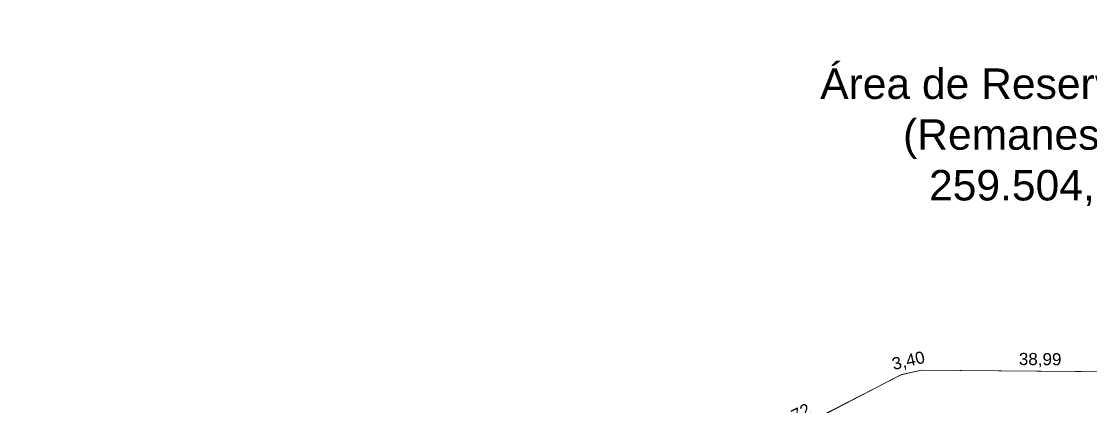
# Model space of a CAD drawing. Header units: metres. Extents: x 3808 to 8215, y 2374 to 6187.
# Drawn here: x 4854 to 5029.4, y 5567.9 to 5631.2 of the extents above; entities that cross this region are included whole.
import ezdxf

# ---------------------------------------------------------------- set-up
doc = ezdxf.new("R2010")
doc.units = ezdxf.units.M
for name, color, linetype in [('0 - RUAS', 7, 'Continuous'), ('Calçada', 8, 'Continuous'), ('PDF_REGIAO_POLILINHAS', 7, 'Continuous')]:
    doc.layers.add(name, color=color, linetype=linetype)
doc.styles.add('Arial', font='arial.ttf')
doc.styles.get("Standard").update_dxf_attribs({"font": 'arial.ttf'})
doc.dimstyles.new('COTA 2', dxfattribs={"dimtxt": 1.9, "dimasz": 2.5, "dimexe": 1.25, "dimexo": 0.625, "dimtad": 1, "dimlfac": 1, "dimzin": 1, "dimtxsty": 'Arial', "dimcen": 2.5, "dimse1": 1, "dimse2": 1, "dimsd1": 1, "dimsd2": 1, "dimclrt": 7, "dimadec": 0, "dimazin": 0, "dimtfac": 1, "dimtmove": 0, "dimatfit": 3, "dimfxl": 1, "dimtolj": 1, "dimtzin": 0, "dimarcsym": 0})

# ---------------------------------------------------------------- blocks, each defined once
blk = doc.blocks.new('*D7868')
at = {"layer": 'Defpoints', "color": 0, "linetype": 'Continuous', "transparency": 16777216}
for p in [(4998.33, 5573.18), (4998.33, 5573.18), (4963.89, 5555.49)]:
    blk.add_point(p, dxfattribs=at)
at = {"layer": 'Calçada', "color": 7, "linetype": 'Continuous', "lineweight": 5, "transparency": 16777216, "insert": (4980.27, 5565.96), "char_height": 2, "attachment_point": 5, "rotation": 27.1876, "style": 'Arial'}
blk.add_mtext('\\A1;38,72', dxfattribs=at)
blk = doc.blocks.new('*D7869')
at = {"layer": 'Defpoints', "color": 0, "linetype": 'Continuous', "transparency": 16777216}
for p in [(4998.33, 5573.18), (5001.64, 5573.96), (5001.64, 5573.96)]:
    blk.add_point(p, dxfattribs=at)
at = {"layer": 'Calçada', "color": 7, "linetype": 'Continuous', "lineweight": 5, "transparency": 16777216, "insert": (4999.57, 5575.35), "char_height": 2, "attachment_point": 5, "rotation": 13.1424, "style": 'Arial'}
blk.add_mtext('\\A1;3,40', dxfattribs=at)
blk = doc.blocks.new('*D7870')
at = {"layer": 'Defpoints', "color": 0, "linetype": 'Continuous', "transparency": 16777216}
for p in [(5001.64, 5573.96), (5040.63, 5573.63), (5040.63, 5573.57)]:
    blk.add_point(p, dxfattribs=at)
at = {"layer": 'Calçada', "color": 7, "linetype": 'Continuous', "lineweight": 5, "transparency": 16777216, "insert": (5021.15, 5575.56), "char_height": 2, "attachment_point": 5, "rotation": 359.5182, "style": 'Arial'}
blk.add_mtext('\\A1;38,99', dxfattribs=at)

msp = doc.modelspace()

# ---------------------------------------------------------------- linework, layer by layer
at = {"layer": 'Calçada', "linetype": 'Continuous', "lineweight": 5}
for p, q in [((4963.887, 5555.491), (4998.333, 5573.185)), ((4963.887, 5555.491), (4998.333, 5573.185)), ((4998.333, 5573.185), (5001.641, 5573.957)), ((4998.333, 5573.185), (5001.641, 5573.957)), ((5001.641, 5573.957), (5040.341, 5573.575)), ((5001.641, 5573.957), (5040.341, 5573.575))]:
    msp.add_line(p, q, dxfattribs=at)
at = {"layer": 'PDF_REGIAO_POLILINHAS', "lineweight": 5}
msp.add_lwpolyline([(5115.931, 5642.188), (5097.746, 5608.733), (5090.058, 5600.038), (5081.098, 5595.214), (5050.295, 5582.754), (5041.016, 5573.582), (5001.677, 5573.953), (4998.39, 5573.211), (4962.284, 5554.39), (4949.083, 5543.15), (4932.117, 5510.596), (4884.082, 5510.225), (4874.857, 5508.37), (4870.668, 5506.143), (4849.037, 5485.36), (4846.969, 5482.179), (4835.04, 5450.102), (4834.351, 5428.418), (4807.152, 5429.001), (4795.011, 5184.48), (4758.959, 5186.071), (4756.573, 5107.763)], dxfattribs=at)

# ---------------------------------------------------------------- texts
at = {"layer": '0 - RUAS', "lineweight": 5, "insert": (4979.627, 5623.466), "char_height": 5, "attachment_point": 1}
msp.add_mtext_dynamic_manual_height_columns('\\pxqc;Área de Reserva Técnica\\P(Remanescente)\\P259.504,11m²', width=89.68696, gutter_width=12.5, heights=[0], dxfattribs=at)

# ---------------------------------------------------------------- dimensions: what is measured, and where the dimension line sits
at = {"layer": 'Calçada', "linetype": 'Continuous', "lineweight": 5}
dim = msp.add_linear_dim(base=(5001.641, 5573.957), p1=(4998.333, 5573.185), p2=(5001.641, 5573.957), angle=13.14235, dimstyle='COTA 2', override={"dimtxt": 2}, dxfattribs=at)
dim.commit()
dim.dimension.update_dxf_attribs({"geometry": '*D7869', "text_midpoint": (4999.987, 5573.571), "dimtype": 161})
for p1, p2, distance, picture, middle in [((5001.641, 5573.957), (5040.63, 5573.629), -0.057, '*D7870', (5021.15, 5575.563)), ((4963.887, 5555.491), (4998.333, 5573.185), 0, '*D7868', (4980.275, 5565.963))]:
    dim = msp.add_aligned_dim(p1=p1, p2=p2, distance=distance, dimstyle='COTA 2', override={"dimtxt": 2}, dxfattribs=at)
    dim.commit()
    dim.dimension.update_dxf_attribs({"geometry": picture, "text_midpoint": middle})

doc.saveas('drawing.dxf')
